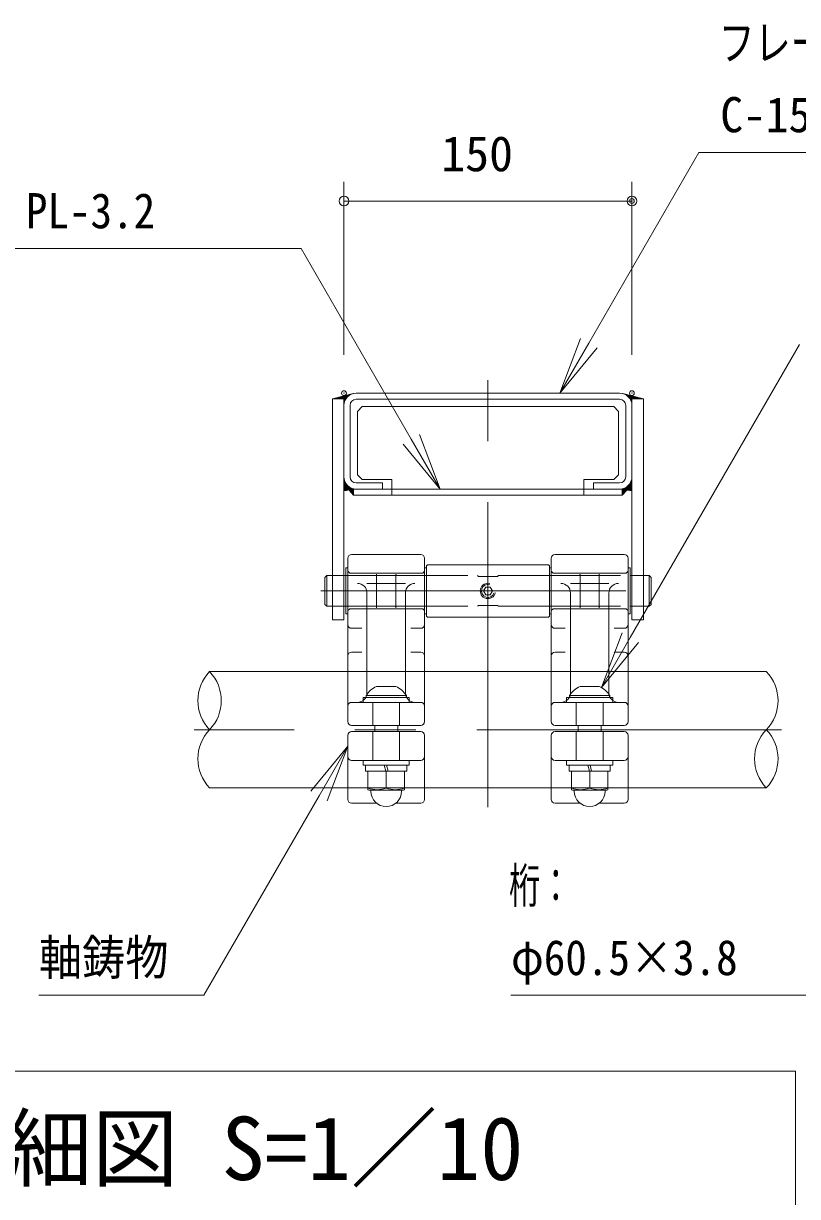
# Model space of a CAD drawing. Units: millimetres at full size, sheet at 1:10; details may follow other scales. Extents: x 5 to 8405, y -9 to 5949.
# Drawn here: x 5822 to 6628, y 3421 to 4642 of the extents above; entities that cross this region are included whole.
import ezdxf
from ezdxf.enums import TextEntityAlignment as Align

# ---------------------------------------------------------------- set-up
doc = ezdxf.new("R2010")
doc.units = ezdxf.units.MM
doc.header["$LTSCALE"] = 10
doc.header["$PDMODE"] = 32
doc.header["$PDSIZE"] = 5
for name, pattern in [('USER1', [19.05, 12.7, -6.35]), ('USER2', [50.8, 31.75, -6.35, 6.35, -6.35]), ('USER3', [63.5, 31.75, -6.35, 6.35, -6.35, 6.35, -6.35])]:
    doc.linetypes.add(name, pattern=pattern)
doc.layers.add('LY_5', color=7, linetype='Continuous', lineweight=0)
doc.layers.add('LY_6', color=7, linetype='Continuous', lineweight=0)
doc.styles.add('ＭＳ ゴシック', font='')
doc.styles.get('ＭＳ ゴシック').set_extended_font_data('MS Gothic')

# ---------------------------------------------------------------- blocks, each defined once
blk = doc.blocks.new('-016-_DOTBLANK')
at = {"color": 7, "linetype": 'Continuous', "lineweight": 0}
blk.add_line((-0.5, 0), (-1, 0), dxfattribs=at)
blk.add_circle((0, 0), 0.5, dxfattribs=at)
blk = doc.blocks.new('-003-_U3')
at = {"color": 7, "linetype": 'Continuous', "lineweight": 0}
for p, q in [((-1, 0.1667), (0, 0)), ((0, 0), (-1, 0)), ((-1, -0.1667), (0, 0))]:
    blk.add_line(p, q, dxfattribs=at)

msp = doc.modelspace()

# ---------------------------------------------------------------- linework, layer by layer
at = {"layer": 'LY_5', "linetype": 'USER2'}
for p, q in [((6305.89, 3826.49), (6305.89, 4277.49)), ((6131.89, 4051.49), (6479.89, 4051.49)), ((6611.89, 3906.99), (5999.89, 3906.99))]:
    msp.add_line(p, q, dxfattribs=at)
at = {"layer": 'LY_5'}
for p, q in [((6143.89, 4251.49), (6165.48, 4257.08)), ((6143.89, 4251.49), (6155.89, 4251.49)), ((6143.89, 4021.49), (6143.89, 4251.49)), ((6155.89, 4251.49), (6155.89, 4021.49)), ((6443.09, 4257.49), (6168.69, 4257.49)), ((6168.69, 4251.09), (6443.09, 4251.09)), ((6467.89, 4251.49), (6446.3, 4257.08)), ((6455.89, 4251.49), (6467.89, 4251.49)), ((6455.89, 4021.49), (6455.89, 4251.49)), ((6467.89, 4251.49), (6467.89, 4021.49)), ((6155.89, 4244.69), (6155.89, 4170.29)), ((6162.29, 4170.29), (6162.29, 4244.69)), ((6449.49, 4244.69), (6449.49, 4170.29)), ((6455.89, 4170.29), (6455.89, 4244.69)), ((6165.89, 4157.49), (6155.89, 4155.72)), ((6165.89, 4151.09), (6160.89, 4156.6)), ((6165.89, 4157.49), (6205.89, 4157.49)), ((6165.89, 4157.49), (6165.89, 4151.09)), ((6195.89, 4163.89), (6168.69, 4163.89)), ((6168.69, 4157.49), (6195.89, 4157.49)), ((6195.89, 4157.49), (6195.89, 4163.89)), ((6405.89, 4157.49), (6206.26, 4157.49)), ((6405.89, 4157.49), (6409.89, 4157.49)), ((6445.89, 4157.49), (6409.89, 4157.49)), ((6443.09, 4163.89), (6415.89, 4163.89)), ((6415.89, 4163.89), (6415.89, 4157.49)), ((6415.89, 4157.49), (6443.09, 4157.49)), ((6445.89, 4157.49), (6445.89, 4151.09)), ((6445.89, 4157.49), (6455.89, 4155.72)), ((6445.89, 4151.09), (6450.89, 4156.6)), ((6165.89, 4151.09), (6445.89, 4151.09)), ((6159.89, 3915.49), (6159.89, 4085.49)), ((6235.89, 4089.49), (6163.89, 4089.49)), ((6239.89, 3915.49), (6239.89, 4085.49)), ((6371.89, 3915.49), (6371.89, 4085.49)), ((6447.89, 4089.49), (6375.89, 4089.49)), ((6451.89, 3915.49), (6451.89, 4085.49)), ((6135.89, 4065.49), (6137.89, 4067.49)), ((6137.89, 4067.49), (6137.89, 4035.49)), ((6137.89, 4067.49), (6143.89, 4067.49)), ((6155.89, 4067.49), (6157.79, 4067.49)), ((6157.89, 4075.49), (6157.89, 4027.49)), ((6157.89, 4075.49), (6159.89, 4075.49)), ((6159.89, 4075.49), (6159.89, 4027.49)), ((6239.89, 4075.49), (6239.89, 4027.49)), ((6241.89, 4075.49), (6239.89, 4075.49)), ((6241.89, 4077.69), (6242.89, 4078.69)), ((6241.89, 4077.69), (6241.89, 4025.29)), ((6241.89, 4075.49), (6241.89, 4027.49)), ((6242.89, 4078.69), (6368.89, 4078.69)), ((6368.89, 4078.69), (6369.89, 4077.69)), ((6369.89, 4025.29), (6369.89, 4077.69)), ((6369.89, 4075.49), (6369.89, 4027.49)), ((6369.89, 4075.49), (6371.89, 4075.49)), ((6371.89, 4075.49), (6371.89, 4027.49)), ((6451.89, 4075.49), (6451.89, 4027.49)), ((6453.89, 4075.49), (6451.89, 4075.49)), ((6453.89, 4075.49), (6453.89, 4027.49)), ((6453.89, 4067.49), (6455.89, 4067.49)), ((6467.89, 4067.49), (6473.89, 4067.49)), ((6473.89, 4067.49), (6475.89, 4065.49)), ((6473.89, 4067.49), (6473.89, 4035.49)), ((6135.89, 4065.49), (6135.89, 4037.49)), ((6219.89, 4059.32), (6179.89, 4059.32)), ((6303.58, 4055.49), (6301.27, 4051.49)), ((6308.2, 4055.49), (6303.58, 4055.49)), ((6310.51, 4051.49), (6308.2, 4055.49)), ((6431.89, 4059.32), (6391.89, 4059.32)), ((6475.89, 4065.49), (6475.89, 4037.49)), ((6179.89, 3945.49), (6179.89, 4049.32)), ((6219.89, 3945.49), (6219.89, 4049.32)), ((6301.27, 4051.49), (6303.58, 4047.49)), ((6303.58, 4047.49), (6308.2, 4047.49)), ((6308.2, 4047.49), (6310.51, 4051.49)), ((6391.89, 3945.49), (6391.89, 4049.32)), ((6431.89, 3945.49), (6431.89, 4049.32)), ((6135.89, 4037.49), (6137.89, 4035.49)), ((6137.89, 4035.49), (6143.89, 4035.49)), ((6155.89, 4035.49), (6157.79, 4035.49)), ((6453.89, 4035.49), (6455.89, 4035.49)), ((6467.89, 4035.49), (6473.89, 4035.49)), ((6473.89, 4035.49), (6475.89, 4037.49)), ((6155.89, 4021.49), (6143.89, 4021.49)), ((6157.89, 4027.49), (6159.89, 4027.49)), ((6241.89, 4027.49), (6239.89, 4027.49)), ((6241.89, 4025.29), (6242.89, 4024.29)), ((6242.89, 4024.29), (6368.89, 4024.29)), ((6369.89, 4025.29), (6368.89, 4024.29)), ((6369.89, 4027.49), (6371.89, 4027.49)), ((6453.89, 4027.49), (6451.89, 4027.49)), ((6467.89, 4021.49), (6455.89, 4021.49)), ((6163.89, 4012.56), (6174.37, 4012.56)), ((6235.89, 4012.56), (6225.41, 4012.56)), ((6375.89, 4012.56), (6386.37, 4012.56)), ((6447.89, 4012.56), (6437.41, 4012.56)), ((6163.89, 3987.86), (6174.37, 3987.86)), ((6235.89, 3987.86), (6225.41, 3987.86)), ((6375.89, 3987.86), (6386.37, 3987.86)), ((6447.89, 3987.86), (6437.41, 3987.86)), ((6159.89, 3967.49), (6015.89, 3967.49)), ((6371.89, 3967.49), (6239.89, 3967.49)), ((6595.89, 3967.49), (6451.89, 3967.49)), ((6189.89, 3952.09), (6209.89, 3952.09)), ((6401.89, 3952.09), (6421.89, 3952.09)), ((6235.89, 3935.49), (6163.89, 3935.49)), ((6175.89, 3935.49), (6175.89, 3940.49)), ((6175.89, 3940.49), (6223.89, 3940.49)), ((6175.89, 3935.49), (6223.89, 3935.49)), ((6178.89, 3942.49), (6220.89, 3942.49)), ((6178.89, 3942.49), (6178.89, 3940.49)), ((6178.89, 3940.49), (6220.89, 3940.49)), ((6220.89, 3942.49), (6220.89, 3940.49)), ((6223.89, 3940.49), (6223.89, 3935.49)), ((6447.89, 3935.49), (6375.89, 3935.49)), ((6387.89, 3935.49), (6387.89, 3940.49)), ((6387.89, 3940.49), (6435.89, 3940.49)), ((6387.89, 3935.49), (6435.89, 3935.49)), ((6390.89, 3942.49), (6432.89, 3942.49)), ((6390.89, 3942.49), (6390.89, 3940.49)), ((6390.89, 3940.49), (6432.89, 3940.49)), ((6432.89, 3942.49), (6432.89, 3940.49)), ((6435.89, 3940.49), (6435.89, 3935.49)), ((6235.89, 3911.49), (6163.89, 3911.49)), ((6187.89, 3911.49), (6187.89, 3904.99)), ((6211.89, 3911.49), (6211.89, 3904.99)), ((6447.89, 3911.49), (6375.89, 3911.49)), ((6399.89, 3911.49), (6399.89, 3904.99)), ((6423.89, 3911.49), (6423.89, 3904.99)), ((6159.89, 3834.49), (6159.89, 3900.99)), ((6235.89, 3904.99), (6163.89, 3904.99)), ((6239.89, 3834.49), (6239.89, 3900.99)), ((6371.89, 3834.49), (6371.89, 3900.99)), ((6447.89, 3904.99), (6375.89, 3904.99)), ((6451.89, 3834.49), (6451.89, 3900.99)), ((6235.89, 3874.99), (6163.89, 3874.99)), ((6175.89, 3869.99), (6175.89, 3874.99)), ((6175.89, 3874.99), (6223.89, 3874.99)), ((6223.89, 3874.99), (6223.89, 3869.99)), ((6447.89, 3874.99), (6375.89, 3874.99)), ((6387.89, 3869.99), (6387.89, 3874.99)), ((6387.89, 3874.99), (6435.89, 3874.99)), ((6435.89, 3874.99), (6435.89, 3869.99)), ((6175.89, 3869.99), (6223.89, 3869.99)), ((6178.39, 3869.99), (6178.39, 3863.99)), ((6178.39, 3869.99), (6221.39, 3869.99)), ((6178.39, 3863.99), (6221.39, 3863.99)), ((6180.89, 3863.99), (6218.89, 3863.99)), ((6180.89, 3863.99), (6180.89, 3844.56)), ((6199.55, 3863.99), (6197.95, 3869.99)), ((6199.89, 3863.99), (6199.89, 3846.26)), ((6201.83, 3863.99), (6200.22, 3869.99)), ((6218.89, 3863.99), (6218.89, 3844.56)), ((6221.39, 3869.99), (6221.39, 3863.99)), ((6387.89, 3869.99), (6435.89, 3869.99)), ((6390.39, 3869.99), (6390.39, 3863.99)), ((6390.39, 3869.99), (6433.39, 3869.99)), ((6390.39, 3863.99), (6433.39, 3863.99)), ((6392.89, 3863.99), (6430.89, 3863.99)), ((6392.89, 3863.99), (6392.89, 3844.56)), ((6411.55, 3863.99), (6409.95, 3869.99)), ((6411.89, 3863.99), (6411.89, 3846.26)), ((6413.83, 3863.99), (6412.22, 3869.99)), ((6430.89, 3863.99), (6430.89, 3844.56)), ((6433.39, 3869.99), (6433.39, 3863.99)), ((6015.89, 3846.49), (6159.89, 3846.49)), ((6180.89, 3844.56), (6181.89, 3843.99)), ((6181.89, 3843.99), (6217.89, 3843.99)), ((6183.89, 3842.99), (6183.89, 3843.99)), ((6215.89, 3842.99), (6215.89, 3843.99)), ((6218.89, 3844.56), (6217.89, 3843.99)), ((6239.89, 3846.49), (6371.89, 3846.49)), ((6392.89, 3844.56), (6393.89, 3843.99)), ((6393.89, 3843.99), (6429.89, 3843.99)), ((6395.89, 3842.99), (6395.89, 3843.99)), ((6427.89, 3842.99), (6427.89, 3843.99)), ((6430.89, 3844.56), (6429.89, 3843.99)), ((6451.89, 3846.49), (6595.89, 3846.49)), ((6189.9, 3830.49), (6163.89, 3830.49)), ((6235.89, 3830.49), (6209.88, 3830.49)), ((6401.9, 3830.49), (6375.89, 3830.49)), ((6447.89, 3830.49), (6421.88, 3830.49))]:
    msp.add_line(p, q, dxfattribs=at)
at = {"layer": 'LY_5', "linetype": 'USER3'}
for p, q in [((6174.89, 4243.49), (6169.89, 4238.49)), ((6169.89, 4172.49), (6169.89, 4238.49)), ((6436.89, 4243.49), (6174.89, 4243.49)), ((6436.89, 4243.49), (6441.89, 4238.49)), ((6441.89, 4172.49), (6441.89, 4238.49)), ((6169.89, 4172.49), (6174.89, 4167.49)), ((6174.89, 4167.49), (6205.89, 4167.49)), ((6205.89, 4151.09), (6205.89, 4167.49)), ((6436.89, 4167.49), (6405.89, 4167.49)), ((6405.89, 4151.09), (6405.89, 4167.49)), ((6436.89, 4167.49), (6441.89, 4172.49))]:
    msp.add_line(p, q, dxfattribs=at)
at = {"layer": 'LY_5', "linetype": 'USER1'}
for p, q in [((6143.89, 4067.49), (6155.89, 4067.49)), ((6157.79, 4067.49), (6294.89, 4067.49)), ((6159.89, 4071.99), (6161.89, 4069.99)), ((6237.89, 4069.99), (6161.89, 4069.99)), ((6189.29, 4067.49), (6189.89, 4068.09)), ((6189.89, 4069.12), (6189.89, 4033.85)), ((6209.89, 4069.12), (6209.89, 4033.85)), ((6210.49, 4067.49), (6209.89, 4068.09)), ((6239.89, 4071.99), (6237.89, 4069.99)), ((6295.89, 4066.49), (6294.89, 4067.49)), ((6315.89, 4066.49), (6316.89, 4067.49)), ((6316.89, 4067.49), (6453.89, 4067.49)), ((6371.89, 4071.99), (6373.89, 4069.99)), ((6449.89, 4069.99), (6373.89, 4069.99)), ((6401.29, 4067.49), (6401.89, 4068.09)), ((6401.89, 4069.12), (6401.89, 4033.85)), ((6421.89, 4069.12), (6421.89, 4033.85)), ((6422.49, 4067.49), (6421.89, 4068.09)), ((6451.89, 4071.99), (6449.89, 4069.99)), ((6455.89, 4067.49), (6467.89, 4067.49)), ((6295.89, 4066.49), (6315.89, 4066.49)), ((6143.89, 4035.49), (6155.89, 4035.49)), ((6157.79, 4035.49), (6294.89, 4035.49)), ((6159.89, 4030.99), (6161.89, 4032.99)), ((6237.89, 4032.99), (6161.89, 4032.99)), ((6189.29, 4035.49), (6189.89, 4034.89)), ((6210.49, 4035.49), (6209.89, 4034.89)), ((6239.89, 4030.99), (6237.89, 4032.99)), ((6294.89, 4035.49), (6295.89, 4036.49)), ((6295.89, 4036.49), (6315.89, 4036.49)), ((6315.89, 4036.49), (6316.89, 4035.49)), ((6316.89, 4035.49), (6453.89, 4035.49)), ((6371.89, 4030.99), (6373.89, 4032.99)), ((6449.89, 4032.99), (6373.89, 4032.99)), ((6401.29, 4035.49), (6401.89, 4034.89)), ((6422.49, 4035.49), (6421.89, 4034.89)), ((6451.89, 4030.99), (6449.89, 4032.99)), ((6455.89, 4035.49), (6467.89, 4035.49)), ((6239.89, 3967.49), (6159.89, 3967.49)), ((6451.89, 3967.49), (6371.89, 3967.49)), ((6185.89, 3911.49), (6185.89, 3935.49)), ((6213.89, 3911.49), (6213.89, 3935.49)), ((6397.89, 3911.49), (6397.89, 3935.49)), ((6425.89, 3911.49), (6425.89, 3935.49)), ((6185.89, 3874.99), (6185.89, 3904.99)), ((6213.89, 3874.99), (6213.89, 3904.99)), ((6397.89, 3874.99), (6397.89, 3904.99)), ((6425.89, 3874.99), (6425.89, 3904.99)), ((6159.89, 3846.49), (6239.89, 3846.49)), ((6371.89, 3846.49), (6451.89, 3846.49))]:
    msp.add_line(p, q, dxfattribs=at)
at = {"layer": 'LY_5', "lineweight": 18}
for p, q in [((6626.45, 3551.34), (5490.45, 3551.34)), ((6626.45, 3375.34), (6626.45, 3551.34))]:
    msp.add_line(p, q, dxfattribs=at)
at = {"layer": 'LY_5'}
for centre, radius, start, end in [((6168.69, 4244.69), 12.8, 90, 180), ((6168.69, 4244.69), 6.4, 90, 180), ((6443.09, 4244.69), 12.8, 0, 90), ((6443.09, 4244.69), 6.4, 0, 90), ((6168.69, 4170.29), 12.8, 180, 270), ((6168.69, 4170.29), 6.4, 180, 270), ((6443.09, 4170.29), 6.4, 270, 0), ((6443.09, 4170.29), 12.8, 270, 0), ((6163.89, 4085.49), 4, 90, 180), ((6235.89, 4085.49), 4, 0, 90), ((6375.89, 4085.49), 4, 90, 180), ((6447.89, 4085.49), 4, 0, 90), ((6169.89, 4049.32), 10, 0, 90), ((6229.89, 4049.32), 10, 90, 180), ((6305.89, 4051.49), 8, 75.52249, 345.52249), ((6305.89, 4051.49), 6.8, 72.89536, 342.89536), ((6381.89, 4049.32), 10, 0, 90), ((6441.89, 4049.32), 10, 90, 180), ((6163.89, 4016.56), 4, 180, 270), ((6163.89, 4016.56), 4, 180, 270), ((6235.89, 4016.56), 4, 270, 0), ((6235.89, 4016.56), 4, 270, 0), ((6375.89, 4016.56), 4, 180, 270), ((6375.89, 4016.56), 4, 180, 270), ((6447.89, 4016.56), 4, 270, 0), ((6447.89, 4016.56), 4, 270, 0), ((6163.89, 3983.86), 4, 90, 180), ((6163.89, 3983.86), 4, 90, 180), ((6235.89, 3983.86), 4, 0, 90), ((6235.89, 3983.86), 4, 0, 90), ((6375.89, 3983.86), 4, 90, 180), ((6375.89, 3983.86), 4, 90, 180), ((6447.89, 3983.86), 4, 0, 90), ((6447.89, 3983.86), 4, 0, 90), ((6047.29, 3937.24), 43.6, 136.07099, 223.92901), ((5984.49, 3937.24), 43.6, 316.07099, 43.92901), ((6564.49, 3937.24), 43.6, 316.07099, 43.92901), ((6169.89, 3945.49), 10, 270, 0), ((6199.89, 3929.53), 24.68, 113.90552, 148.31866), ((6199.89, 3929.53), 24.68, 31.68134, 66.09448), ((6229.89, 3945.49), 10, 180, 270), ((6381.89, 3945.49), 10, 270, 0), ((6411.89, 3929.53), 24.68, 113.90552, 148.31866), ((6411.89, 3929.53), 24.68, 31.68134, 66.09448), ((6441.89, 3945.49), 10, 180, 270), ((6163.89, 3931.49), 4, 90, 180), ((6235.89, 3931.49), 4, 0, 90), ((6375.89, 3931.49), 4, 90, 180), ((6447.89, 3931.49), 4, 0, 90), ((6163.89, 3915.49), 4, 180, 270), ((6235.89, 3915.49), 4, 270, 0), ((6375.89, 3915.49), 4, 180, 270), ((6447.89, 3915.49), 4, 270, 0), ((6047.29, 3876.74), 43.6, 136.07099, 223.92901), ((6163.89, 3900.99), 4, 90, 180), ((6235.89, 3900.99), 4, 0, 90), ((6375.89, 3900.99), 4, 90, 180), ((6447.89, 3900.99), 4, 0, 90), ((6627.29, 3876.74), 43.6, 136.07099, 223.92901), ((6564.49, 3876.74), 43.6, 316.07099, 43.92901), ((6163.89, 3878.99), 4, 180, 270), ((6235.89, 3878.99), 4, 270, 0), ((6375.89, 3878.99), 4, 180, 270), ((6447.89, 3878.99), 4, 270, 0), ((6190.39, 3872), 27.44, 249.74445, 290.25555), ((6199.89, 3842.99), 16, 180, 0), ((6209.39, 3872), 27.44, 249.74445, 290.25555), ((6402.39, 3872), 27.44, 249.74445, 290.25555), ((6411.89, 3842.99), 16, 180, 0), ((6421.39, 3872), 27.44, 249.74445, 290.25555), ((6163.89, 3834.49), 4, 180, 270), ((6235.89, 3834.49), 4, 270, 0), ((6375.89, 3834.49), 4, 180, 270), ((6447.89, 3834.49), 4, 270, 0)]:
    msp.add_arc(centre, radius, start, end, dxfattribs=at)
at = {"layer": 'LY_6'}
for p, q in [((6410.89, 4309.45), (6525.57, 4508.07)), ((6525.57, 4508.07), (6545.57, 4508.07)), ((6545.57, 4508.07), (7152.59, 4508.07)), ((6155.89, 4297.49), (6155.89, 4477.49)), ((6455.89, 4297.49), (6455.89, 4477.49)), ((6155.89, 4457.49), (6455.89, 4457.49)), ((5689.41, 4408.07), (6111.27, 4408.07)), ((6111.27, 4408.07), (6091.27, 4408.07)), ((6226.06, 4209.44), (6111.27, 4408.07)), ((6454.23, 4002.86), (6630.44, 4308.07)), ((6146.57, 4252.18), (6158.31, 4252.18)), ((6150.43, 4253.18), (6159.11, 4253.18)), ((6154.29, 4254.18), (6160.1, 4254.18)), ((6155.89, 4251.18), (6157.66, 4251.18)), ((6158.15, 4255.18), (6161.36, 4255.18)), ((6162.01, 4256.18), (6163.06, 4256.18)), ((6448.72, 4256.18), (6449.77, 4256.18)), ((6450.42, 4255.18), (6453.63, 4255.18)), ((6451.68, 4254.18), (6457.49, 4254.18)), ((6452.67, 4253.18), (6461.35, 4253.18)), ((6453.47, 4252.18), (6465.21, 4252.18)), ((6454.12, 4251.18), (6455.89, 4251.18)), ((6155.89, 4250.18), (6157.13, 4250.18)), ((6155.89, 4249.18), (6156.7, 4249.18)), ((6155.89, 4248.18), (6156.38, 4248.18)), ((6155.89, 4247.18), (6156.14, 4247.18)), ((6155.89, 4246.18), (6155.98, 4246.18)), ((6155.89, 4245.18), (6155.9, 4245.18)), ((6454.65, 4250.18), (6455.89, 4250.18)), ((6455.08, 4249.18), (6455.89, 4249.18)), ((6455.4, 4248.18), (6455.89, 4248.18)), ((6455.64, 4247.18), (6455.89, 4247.18)), ((6455.8, 4246.18), (6455.89, 4246.18)), ((6455.88, 4245.18), (6455.89, 4245.18)), ((6155.89, 4170.18), (6155.89, 4170.18)), ((6155.89, 4169.18), (6155.94, 4169.18)), ((6155.89, 4168.18), (6156.06, 4168.18)), ((6155.89, 4167.18), (6156.27, 4167.18)), ((6155.89, 4166.18), (6156.57, 4166.18)), ((6455.21, 4166.18), (6455.89, 4166.18)), ((6455.51, 4167.18), (6455.89, 4167.18)), ((6455.72, 4168.18), (6455.89, 4168.18)), ((6455.84, 4169.18), (6455.89, 4169.18)), ((6455.89, 4170.18), (6455.89, 4170.18)), ((6155.89, 4165.18), (6156.95, 4165.18)), ((6155.89, 4164.18), (6157.44, 4164.18)), ((6155.89, 4163.18), (6158.04, 4163.18)), ((6155.89, 4162.18), (6158.78, 4162.18)), ((6155.89, 4161.18), (6159.69, 4161.18)), ((6155.89, 4160.18), (6160.83, 4160.18)), ((6155.89, 4159.18), (6162.33, 4159.18)), ((6155.89, 4158.18), (6164.53, 4158.18)), ((6155.89, 4157.18), (6164.15, 4157.18)), ((6155.89, 4156.18), (6158.48, 4156.18)), ((6161.27, 4156.18), (6165.89, 4156.18)), ((6162.18, 4155.18), (6165.89, 4155.18)), ((6163.09, 4154.18), (6165.89, 4154.18)), ((6163.99, 4153.18), (6165.89, 4153.18)), ((6164.15, 4157.18), (6165.89, 4157.18)), ((6445.89, 4157.18), (6447.63, 4157.18)), ((6445.89, 4156.18), (6450.5, 4156.18)), ((6445.89, 4155.18), (6449.6, 4155.18)), ((6445.89, 4154.18), (6448.69, 4154.18)), ((6445.89, 4153.18), (6447.79, 4153.18)), ((6447.25, 4158.18), (6455.89, 4158.18)), ((6447.63, 4157.18), (6455.89, 4157.18)), ((6449.45, 4159.18), (6455.89, 4159.18)), ((6450.94, 4160.18), (6455.89, 4160.18)), ((6452.09, 4161.18), (6455.89, 4161.18)), ((6453, 4162.18), (6455.89, 4162.18)), ((6453.3, 4156.18), (6455.89, 4156.18)), ((6453.74, 4163.18), (6455.89, 4163.18)), ((6454.34, 4164.18), (6455.89, 4164.18)), ((6454.83, 4165.18), (6455.89, 4165.18)), ((6164.9, 4152.18), (6165.89, 4152.18)), ((6165.81, 4151.18), (6165.89, 4151.18)), ((6445.89, 4152.18), (6446.88, 4152.18)), ((6445.89, 4151.18), (6445.97, 4151.18)), ((6129.89, 3838.02), (6010.07, 3630.49)), ((5838.07, 3630.49), (6010.07, 3630.49)), ((6010.07, 3630.49), (5990.07, 3630.49)), ((6329.75, 3630.49), (6701.46, 3630.49))]:
    msp.add_line(p, q, dxfattribs=at)
for p in [(6455.89, 4457.49), (6155.89, 4257.49), (6455.89, 4257.49)]:
    msp.add_point(p, dxfattribs=at)

# ---------------------------------------------------------------- block references
for name, p, xscale, yscale, rotation in [('-016-_DOTBLANK', (6155.89, 4457.49), 10, 10, 180), ('-003-_U3', (6380.89, 4257.49), 60, 60, 240), ('-003-_U3', (6256.08, 4157.49), 60, 60, 300.02283), ('-003-_U3', (6424.23, 3950.9), 60, 60, 240), ('-003-_U3', (6159.89, 3889.99), 60, 60, 60)]:
    msp.add_blockref(name, p, dxfattribs=dict(at, xscale=xscale, yscale=yscale, rotation=rotation))
at = {"layer": 'LY_6', "xscale": 10, "yscale": 10}
msp.add_blockref('-016-_DOTBLANK', (6455.89, 4457.49), dxfattribs=at)

# ---------------------------------------------------------------- texts
at = {"layer": 'LY_5', "style": 'ＭＳ ゴシック'}
msp.add_text('鋳物詳細図 S=1／10', height=65.98, dxfattribs=at).set_placement((5533.49, 3418.34), align=Align.BOTTOM_LEFT)
at = {"layer": 'LY_6', "style": 'ＭＳ ゴシック'}
for s, width, p in [('フレーム：', 0.75, (6546.27, 4593.07)), ('C-150×50×20×3.2', 0.95, (6547.98, 4518.07)), ('補強：PL-3.2', 0.9, (5689.49, 4418.07)), ('桁：', 0.65, (6327.84, 3715.49)), ('軸鋳物', 0.9, (5838.07, 3640.49)), ('φ60.5×3.8', 0.9, (6329.95, 3640.49))]:
    msp.add_text(s, height=36.66, dxfattribs=dict(at, width=width)).set_placement(p, align=Align.BOTTOM_LEFT)
msp.add_text('150', height=36.66, dxfattribs=at).set_placement((6257.21, 4477.49), align=Align.BOTTOM_LEFT)

doc.saveas('drawing.dxf')
